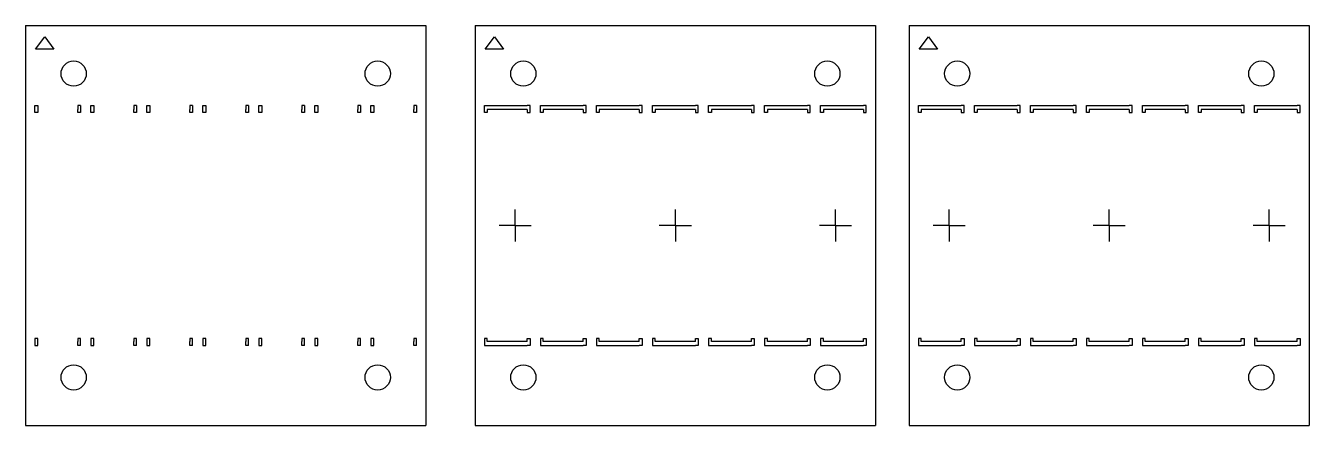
# Model space of a CAD drawing. Extents: x -130 to 258, y -12 to 12.
# Drawn here: x 69.6 to 149.8, y -12.5 to 12.5 of the extents above; entities that cross this region are included whole.
import ezdxf

# ---------------------------------------------------------------- set-up
doc = ezdxf.new("R2010")
doc.units = 0
doc.header["$MEASUREMENT"] = 0
for name, color, linetype in [('5_CF', 6, 'CONTINUOUS'), ('6_ADHESIVE', 4, 'CONTINUOUS'), ('7_KAPTON', 2, 'CONTINUOUS')]:
    doc.layers.add(name, color=color, linetype=linetype)

msp = doc.modelspace()

# ---------------------------------------------------------------- linework, layer by layer
at = {"layer": '5_CF', "linetype": 'Continuous'}
for p, q in [((124.788, 12.5), (149.788, 12.5)), ((124.788, 12.5), (124.788, -12.5)), ((149.788, 12.5), (149.788, -12.5)), ((125.405, 11.034), (125.991, 11.8)), ((125.991, 11.8), (126.554, 11.034)), ((126.554, 11.034), (125.405, 11.034)), ((124.788, -12.5), (149.788, -12.5))]:
    msp.add_line(p, q, dxfattribs=at)
at = {"layer": '5_CF'}
for p, q in [((125.368, 7.072), (125.368, 7.5)), ((125.368, 7.5), (125.538, 7.5)), ((125.538, 7.5), (128.038, 7.5)), ((128.038, 7.25), (125.538, 7.25)), ((125.538, 7.25), (125.538, 7.072)), ((128.209, 7.5), (128.038, 7.5)), ((128.038, 7.25), (128.038, 7.072)), ((128.209, 7.072), (128.209, 7.5)), ((128.868, 7.072), (128.868, 7.5)), ((128.868, 7.5), (129.038, 7.5)), ((129.038, 7.5), (131.538, 7.5)), ((131.538, 7.25), (129.038, 7.25)), ((129.038, 7.25), (129.038, 7.072)), ((131.709, 7.5), (131.538, 7.5)), ((131.538, 7.25), (131.538, 7.072)), ((131.709, 7.072), (131.709, 7.5)), ((132.368, 7.072), (132.368, 7.5)), ((132.368, 7.5), (132.538, 7.5)), ((132.538, 7.5), (135.038, 7.5)), ((135.038, 7.25), (132.538, 7.25)), ((132.538, 7.25), (132.538, 7.072)), ((135.209, 7.5), (135.038, 7.5)), ((135.038, 7.25), (135.038, 7.072)), ((135.209, 7.072), (135.209, 7.5)), ((135.868, 7.072), (135.868, 7.5)), ((135.868, 7.5), (136.038, 7.5)), ((136.038, 7.5), (138.538, 7.5)), ((138.538, 7.25), (136.038, 7.25)), ((136.038, 7.25), (136.038, 7.072)), ((138.709, 7.5), (138.538, 7.5)), ((138.538, 7.25), (138.538, 7.072)), ((138.709, 7.072), (138.709, 7.5)), ((139.368, 7.072), (139.368, 7.5)), ((139.368, 7.5), (139.538, 7.5)), ((139.538, 7.5), (142.038, 7.5)), ((142.038, 7.25), (139.538, 7.25)), ((139.538, 7.25), (139.538, 7.072)), ((142.209, 7.5), (142.038, 7.5)), ((142.038, 7.25), (142.038, 7.072)), ((142.209, 7.072), (142.209, 7.5)), ((142.868, 7.072), (142.868, 7.5)), ((142.868, 7.5), (143.038, 7.5)), ((143.038, 7.5), (145.538, 7.5)), ((145.538, 7.25), (143.038, 7.25)), ((143.038, 7.25), (143.038, 7.072)), ((145.709, 7.5), (145.538, 7.5)), ((145.538, 7.25), (145.538, 7.072)), ((145.709, 7.072), (145.709, 7.5)), ((146.368, 7.072), (146.368, 7.5)), ((146.368, 7.5), (146.538, 7.5)), ((146.538, 7.5), (149.038, 7.5)), ((149.038, 7.25), (146.538, 7.25)), ((146.538, 7.25), (146.538, 7.072)), ((149.209, 7.5), (149.038, 7.5)), ((149.038, 7.25), (149.038, 7.072)), ((149.209, 7.072), (149.209, 7.5)), ((125.538, 7.072), (125.368, 7.072)), ((128.038, 7.072), (128.209, 7.072)), ((129.038, 7.072), (128.868, 7.072)), ((131.538, 7.072), (131.709, 7.072)), ((132.538, 7.072), (132.368, 7.072)), ((135.038, 7.072), (135.209, 7.072)), ((136.038, 7.072), (135.868, 7.072)), ((138.538, 7.072), (138.709, 7.072)), ((139.538, 7.072), (139.368, 7.072)), ((142.038, 7.072), (142.209, 7.072)), ((143.038, 7.072), (142.868, 7.072)), ((145.538, 7.072), (145.709, 7.072)), ((146.538, 7.072), (146.368, 7.072)), ((149.038, 7.072), (149.209, 7.072)), ((127.288, 0), (127.288, 1)), ((137.288, 0), (137.288, 1)), ((147.288, 0), (147.288, 1)), ((127.288, 0), (126.288, 0)), ((127.288, 0), (128.288, 0)), ((127.288, 0), (127.288, -1)), ((137.288, 0), (136.288, 0)), ((137.288, 0), (138.288, 0)), ((137.288, 0), (137.288, -1)), ((147.288, 0), (146.288, 0)), ((147.288, 0), (148.288, 0)), ((147.288, 0), (147.288, -1)), ((125.538, -7.072), (125.368, -7.072)), ((125.368, -7.072), (125.368, -7.5)), ((125.538, -7.25), (125.538, -7.072)), ((128.038, -7.072), (128.209, -7.072)), ((128.038, -7.25), (128.038, -7.072)), ((128.209, -7.072), (128.209, -7.5)), ((129.038, -7.072), (128.868, -7.072)), ((128.868, -7.072), (128.868, -7.5)), ((129.038, -7.25), (129.038, -7.072)), ((131.538, -7.072), (131.709, -7.072)), ((131.538, -7.25), (131.538, -7.072)), ((131.709, -7.072), (131.709, -7.5)), ((132.538, -7.072), (132.368, -7.072)), ((132.368, -7.072), (132.368, -7.5)), ((132.538, -7.25), (132.538, -7.072)), ((135.038, -7.072), (135.209, -7.072)), ((135.038, -7.25), (135.038, -7.072)), ((135.209, -7.072), (135.209, -7.5)), ((136.038, -7.072), (135.868, -7.072)), ((135.868, -7.072), (135.868, -7.5)), ((136.038, -7.25), (136.038, -7.072)), ((138.538, -7.072), (138.709, -7.072)), ((138.538, -7.25), (138.538, -7.072)), ((138.709, -7.072), (138.709, -7.5)), ((139.538, -7.072), (139.368, -7.072)), ((139.368, -7.072), (139.368, -7.5)), ((139.538, -7.25), (139.538, -7.072)), ((142.038, -7.072), (142.209, -7.072)), ((142.038, -7.25), (142.038, -7.072)), ((142.209, -7.072), (142.209, -7.5)), ((143.038, -7.072), (142.868, -7.072)), ((142.868, -7.072), (142.868, -7.5)), ((143.038, -7.25), (143.038, -7.072)), ((145.538, -7.072), (145.709, -7.072)), ((145.538, -7.25), (145.538, -7.072)), ((145.709, -7.072), (145.709, -7.5)), ((146.538, -7.072), (146.368, -7.072)), ((146.368, -7.072), (146.368, -7.5)), ((146.538, -7.25), (146.538, -7.072)), ((149.038, -7.072), (149.209, -7.072)), ((149.038, -7.25), (149.038, -7.072)), ((149.209, -7.072), (149.209, -7.5)), ((125.368, -7.5), (125.538, -7.5)), ((128.038, -7.25), (125.538, -7.25)), ((125.538, -7.5), (128.038, -7.5)), ((128.209, -7.5), (128.038, -7.5)), ((128.868, -7.5), (129.038, -7.5)), ((131.538, -7.25), (129.038, -7.25)), ((129.038, -7.5), (131.538, -7.5)), ((131.709, -7.5), (131.538, -7.5)), ((132.368, -7.5), (132.538, -7.5)), ((135.038, -7.25), (132.538, -7.25)), ((132.538, -7.5), (135.038, -7.5)), ((135.209, -7.5), (135.038, -7.5)), ((135.868, -7.5), (136.038, -7.5)), ((138.538, -7.25), (136.038, -7.25)), ((136.038, -7.5), (138.538, -7.5)), ((138.709, -7.5), (138.538, -7.5)), ((139.368, -7.5), (139.538, -7.5)), ((142.038, -7.25), (139.538, -7.25)), ((139.538, -7.5), (142.038, -7.5)), ((142.209, -7.5), (142.038, -7.5)), ((142.868, -7.5), (143.038, -7.5)), ((145.538, -7.25), (143.038, -7.25)), ((143.038, -7.5), (145.538, -7.5)), ((145.709, -7.5), (145.538, -7.5)), ((146.368, -7.5), (146.538, -7.5)), ((149.038, -7.25), (146.538, -7.25)), ((146.538, -7.5), (149.038, -7.5)), ((149.209, -7.5), (149.038, -7.5))]:
    msp.add_line(p, q, dxfattribs=at)
at = {"layer": '5_CF', "linetype": 'Continuous'}
for centre in [(127.788, 9.5), (146.788, 9.5), (127.788, -9.5), (146.788, -9.5)]:
    msp.add_circle(centre, 0.79, dxfattribs=at)
at = {"layer": '6_ADHESIVE', "linetype": 'Continuous'}
for p, q in [((97.669, 12.5), (122.669, 12.5)), ((97.669, 12.5), (97.669, -12.5)), ((122.669, 12.5), (122.669, -12.5)), ((98.286, 11.034), (98.871, 11.8)), ((98.871, 11.8), (99.434, 11.034)), ((99.434, 11.034), (98.286, 11.034)), ((97.669, -12.5), (122.669, -12.5))]:
    msp.add_line(p, q, dxfattribs=at)
at = {"layer": '6_ADHESIVE'}
for p, q in [((98.249, 7.072), (98.249, 7.5)), ((98.249, 7.5), (98.419, 7.5)), ((98.419, 7.5), (100.919, 7.5)), ((100.919, 7.25), (98.419, 7.25)), ((98.419, 7.25), (98.419, 7.072)), ((101.089, 7.5), (100.919, 7.5)), ((100.919, 7.25), (100.919, 7.072)), ((101.089, 7.072), (101.089, 7.5)), ((101.749, 7.072), (101.749, 7.5)), ((101.749, 7.5), (101.919, 7.5)), ((101.919, 7.5), (104.419, 7.5)), ((104.419, 7.25), (101.919, 7.25)), ((101.919, 7.25), (101.919, 7.072)), ((104.589, 7.5), (104.419, 7.5)), ((104.419, 7.25), (104.419, 7.072)), ((104.589, 7.072), (104.589, 7.5)), ((105.249, 7.072), (105.249, 7.5)), ((105.249, 7.5), (105.419, 7.5)), ((105.419, 7.5), (107.919, 7.5)), ((107.919, 7.25), (105.419, 7.25)), ((105.419, 7.25), (105.419, 7.072)), ((108.089, 7.5), (107.919, 7.5)), ((107.919, 7.25), (107.919, 7.072)), ((108.089, 7.072), (108.089, 7.5)), ((108.749, 7.072), (108.749, 7.5)), ((108.749, 7.5), (108.919, 7.5)), ((108.919, 7.5), (111.419, 7.5)), ((111.419, 7.25), (108.919, 7.25)), ((108.919, 7.25), (108.919, 7.072)), ((111.589, 7.5), (111.419, 7.5)), ((111.419, 7.25), (111.419, 7.072)), ((111.589, 7.072), (111.589, 7.5)), ((112.249, 7.072), (112.249, 7.5)), ((112.249, 7.5), (112.419, 7.5)), ((112.419, 7.5), (114.919, 7.5)), ((114.919, 7.25), (112.419, 7.25)), ((112.419, 7.25), (112.419, 7.072)), ((115.089, 7.5), (114.919, 7.5)), ((114.919, 7.25), (114.919, 7.072)), ((115.089, 7.072), (115.089, 7.5)), ((115.749, 7.072), (115.749, 7.5)), ((115.749, 7.5), (115.919, 7.5)), ((115.919, 7.5), (118.419, 7.5)), ((118.419, 7.25), (115.919, 7.25)), ((115.919, 7.25), (115.919, 7.072)), ((118.589, 7.5), (118.419, 7.5)), ((118.419, 7.25), (118.419, 7.072)), ((118.589, 7.072), (118.589, 7.5)), ((119.249, 7.072), (119.249, 7.5)), ((119.249, 7.5), (119.419, 7.5)), ((119.419, 7.5), (121.919, 7.5)), ((121.919, 7.25), (119.419, 7.25)), ((119.419, 7.25), (119.419, 7.072)), ((122.089, 7.5), (121.919, 7.5)), ((121.919, 7.25), (121.919, 7.072)), ((122.089, 7.072), (122.089, 7.5)), ((98.419, 7.072), (98.249, 7.072)), ((100.919, 7.072), (101.089, 7.072)), ((101.919, 7.072), (101.749, 7.072)), ((104.419, 7.072), (104.589, 7.072)), ((105.419, 7.072), (105.249, 7.072)), ((107.919, 7.072), (108.089, 7.072)), ((108.919, 7.072), (108.749, 7.072)), ((111.419, 7.072), (111.589, 7.072)), ((112.419, 7.072), (112.249, 7.072)), ((114.919, 7.072), (115.089, 7.072)), ((115.919, 7.072), (115.749, 7.072)), ((118.419, 7.072), (118.589, 7.072)), ((119.419, 7.072), (119.249, 7.072)), ((121.919, 7.072), (122.089, 7.072)), ((100.169, 0), (100.169, 1)), ((110.169, 0), (110.169, 1)), ((120.169, 0), (120.169, 1)), ((100.169, 0), (99.169, 0)), ((100.169, 0), (101.169, 0)), ((100.169, 0), (100.169, -1)), ((110.169, 0), (109.169, 0)), ((110.169, 0), (111.169, 0)), ((110.169, 0), (110.169, -1)), ((120.169, 0), (119.169, 0)), ((120.169, 0), (121.169, 0)), ((120.169, 0), (120.169, -1)), ((98.419, -7.072), (98.249, -7.072)), ((98.249, -7.072), (98.249, -7.5)), ((98.419, -7.25), (98.419, -7.072)), ((100.919, -7.072), (101.089, -7.072)), ((100.919, -7.25), (100.919, -7.072)), ((101.089, -7.072), (101.089, -7.5)), ((101.919, -7.072), (101.749, -7.072)), ((101.749, -7.072), (101.749, -7.5)), ((101.919, -7.25), (101.919, -7.072)), ((104.419, -7.072), (104.589, -7.072)), ((104.419, -7.25), (104.419, -7.072)), ((104.589, -7.072), (104.589, -7.5)), ((105.419, -7.072), (105.249, -7.072)), ((105.249, -7.072), (105.249, -7.5)), ((105.419, -7.25), (105.419, -7.072)), ((107.919, -7.072), (108.089, -7.072)), ((107.919, -7.25), (107.919, -7.072)), ((108.089, -7.072), (108.089, -7.5)), ((108.919, -7.072), (108.749, -7.072)), ((108.749, -7.072), (108.749, -7.5)), ((108.919, -7.25), (108.919, -7.072)), ((111.419, -7.072), (111.589, -7.072)), ((111.419, -7.25), (111.419, -7.072)), ((111.589, -7.072), (111.589, -7.5)), ((112.419, -7.072), (112.249, -7.072)), ((112.249, -7.072), (112.249, -7.5)), ((112.419, -7.25), (112.419, -7.072)), ((114.919, -7.072), (115.089, -7.072)), ((114.919, -7.25), (114.919, -7.072)), ((115.089, -7.072), (115.089, -7.5)), ((115.919, -7.072), (115.749, -7.072)), ((115.749, -7.072), (115.749, -7.5)), ((115.919, -7.25), (115.919, -7.072)), ((118.419, -7.072), (118.589, -7.072)), ((118.419, -7.25), (118.419, -7.072)), ((118.589, -7.072), (118.589, -7.5)), ((119.419, -7.072), (119.249, -7.072)), ((119.249, -7.072), (119.249, -7.5)), ((119.419, -7.25), (119.419, -7.072)), ((121.919, -7.072), (122.089, -7.072)), ((121.919, -7.25), (121.919, -7.072)), ((122.089, -7.072), (122.089, -7.5)), ((98.249, -7.5), (98.419, -7.5)), ((100.919, -7.25), (98.419, -7.25)), ((98.419, -7.5), (100.919, -7.5)), ((101.089, -7.5), (100.919, -7.5)), ((101.749, -7.5), (101.919, -7.5)), ((104.419, -7.25), (101.919, -7.25)), ((101.919, -7.5), (104.419, -7.5)), ((104.589, -7.5), (104.419, -7.5)), ((105.249, -7.5), (105.419, -7.5)), ((107.919, -7.25), (105.419, -7.25)), ((105.419, -7.5), (107.919, -7.5)), ((108.089, -7.5), (107.919, -7.5)), ((108.749, -7.5), (108.919, -7.5)), ((111.419, -7.25), (108.919, -7.25)), ((108.919, -7.5), (111.419, -7.5)), ((111.589, -7.5), (111.419, -7.5)), ((112.249, -7.5), (112.419, -7.5)), ((114.919, -7.25), (112.419, -7.25)), ((112.419, -7.5), (114.919, -7.5)), ((115.089, -7.5), (114.919, -7.5)), ((115.749, -7.5), (115.919, -7.5)), ((118.419, -7.25), (115.919, -7.25)), ((115.919, -7.5), (118.419, -7.5)), ((118.589, -7.5), (118.419, -7.5)), ((119.249, -7.5), (119.419, -7.5)), ((121.919, -7.25), (119.419, -7.25)), ((119.419, -7.5), (121.919, -7.5)), ((122.089, -7.5), (121.919, -7.5))]:
    msp.add_line(p, q, dxfattribs=at)
at = {"layer": '6_ADHESIVE', "linetype": 'Continuous'}
for centre in [(100.669, 9.5), (119.669, 9.5), (100.669, -9.5), (119.669, -9.5)]:
    msp.add_circle(centre, 0.79, dxfattribs=at)
at = {"layer": '7_KAPTON', "linetype": 'Continuous'}
for p, q in [((69.57, 12.5), (94.57, 12.5)), ((69.57, 12.5), (69.57, -12.5)), ((94.57, 12.5), (94.57, -12.5)), ((70.187, 11.034), (70.773, 11.8)), ((70.773, 11.8), (71.336, 11.034)), ((71.336, 11.034), (70.187, 11.034)), ((69.57, -12.5), (94.57, -12.5))]:
    msp.add_line(p, q, dxfattribs=at)
at = {"layer": '7_KAPTON'}
for p, q in [((70.15, 7.5), (70.32, 7.5)), ((70.15, 7.072), (70.15, 7.5)), ((70.32, 7.5), (70.32, 7.25)), ((70.32, 7.25), (70.32, 7.072)), ((72.82, 7.5), (72.82, 7.25)), ((72.991, 7.5), (72.82, 7.5)), ((72.82, 7.072), (72.82, 7.25)), ((72.991, 7.5), (72.991, 7.072)), ((73.65, 7.5), (73.82, 7.5)), ((73.65, 7.072), (73.65, 7.5)), ((73.82, 7.5), (73.82, 7.25)), ((73.82, 7.25), (73.82, 7.072)), ((76.32, 7.5), (76.32, 7.25)), ((76.491, 7.5), (76.32, 7.5)), ((76.32, 7.072), (76.32, 7.25)), ((76.491, 7.5), (76.491, 7.072)), ((77.15, 7.5), (77.32, 7.5)), ((77.15, 7.072), (77.15, 7.5)), ((77.32, 7.5), (77.32, 7.25)), ((77.32, 7.25), (77.32, 7.072)), ((79.82, 7.5), (79.82, 7.25)), ((79.991, 7.5), (79.82, 7.5)), ((79.82, 7.072), (79.82, 7.25)), ((79.991, 7.5), (79.991, 7.072)), ((80.65, 7.5), (80.82, 7.5)), ((80.65, 7.072), (80.65, 7.5)), ((80.82, 7.5), (80.82, 7.25)), ((80.82, 7.25), (80.82, 7.072)), ((83.32, 7.5), (83.32, 7.25)), ((83.491, 7.5), (83.32, 7.5)), ((83.32, 7.072), (83.32, 7.25)), ((83.491, 7.5), (83.491, 7.072)), ((84.15, 7.5), (84.32, 7.5)), ((84.15, 7.072), (84.15, 7.5)), ((84.32, 7.5), (84.32, 7.25)), ((84.32, 7.25), (84.32, 7.072)), ((86.82, 7.5), (86.82, 7.25)), ((86.991, 7.5), (86.82, 7.5)), ((86.82, 7.072), (86.82, 7.25)), ((86.991, 7.5), (86.991, 7.072)), ((87.65, 7.5), (87.82, 7.5)), ((87.65, 7.072), (87.65, 7.5)), ((87.82, 7.5), (87.82, 7.25)), ((87.82, 7.25), (87.82, 7.072)), ((90.32, 7.5), (90.32, 7.25)), ((90.491, 7.5), (90.32, 7.5)), ((90.32, 7.072), (90.32, 7.25)), ((90.491, 7.5), (90.491, 7.072)), ((91.15, 7.5), (91.32, 7.5)), ((91.15, 7.072), (91.15, 7.5)), ((91.32, 7.5), (91.32, 7.25)), ((91.32, 7.25), (91.32, 7.072)), ((93.82, 7.5), (93.82, 7.25)), ((93.991, 7.5), (93.82, 7.5)), ((93.82, 7.072), (93.82, 7.25)), ((93.991, 7.5), (93.991, 7.072)), ((70.32, 7.072), (70.15, 7.072)), ((72.991, 7.072), (72.82, 7.072)), ((73.82, 7.072), (73.65, 7.072)), ((76.491, 7.072), (76.32, 7.072)), ((77.32, 7.072), (77.15, 7.072)), ((79.991, 7.072), (79.82, 7.072)), ((80.82, 7.072), (80.65, 7.072)), ((83.491, 7.072), (83.32, 7.072)), ((84.32, 7.072), (84.15, 7.072)), ((86.991, 7.072), (86.82, 7.072)), ((87.82, 7.072), (87.65, 7.072)), ((90.491, 7.072), (90.32, 7.072)), ((91.32, 7.072), (91.15, 7.072)), ((93.991, 7.072), (93.82, 7.072)), ((70.32, -7.072), (70.15, -7.072)), ((70.15, -7.072), (70.15, -7.5)), ((70.32, -7.25), (70.32, -7.072)), ((72.991, -7.072), (72.82, -7.072)), ((72.82, -7.072), (72.82, -7.25)), ((72.991, -7.5), (72.991, -7.072)), ((73.82, -7.072), (73.65, -7.072)), ((73.65, -7.072), (73.65, -7.5)), ((73.82, -7.25), (73.82, -7.072)), ((76.491, -7.072), (76.32, -7.072)), ((76.32, -7.072), (76.32, -7.25)), ((76.491, -7.5), (76.491, -7.072)), ((77.32, -7.072), (77.15, -7.072)), ((77.15, -7.072), (77.15, -7.5)), ((77.32, -7.25), (77.32, -7.072)), ((79.991, -7.072), (79.82, -7.072)), ((79.82, -7.072), (79.82, -7.25)), ((79.991, -7.5), (79.991, -7.072)), ((80.82, -7.072), (80.65, -7.072)), ((80.65, -7.072), (80.65, -7.5)), ((80.82, -7.25), (80.82, -7.072)), ((83.491, -7.072), (83.32, -7.072)), ((83.32, -7.072), (83.32, -7.25)), ((83.491, -7.5), (83.491, -7.072)), ((84.32, -7.072), (84.15, -7.072)), ((84.15, -7.072), (84.15, -7.5)), ((84.32, -7.25), (84.32, -7.072)), ((86.991, -7.072), (86.82, -7.072)), ((86.82, -7.072), (86.82, -7.25)), ((86.991, -7.5), (86.991, -7.072)), ((87.82, -7.072), (87.65, -7.072)), ((87.65, -7.072), (87.65, -7.5)), ((87.82, -7.25), (87.82, -7.072)), ((90.491, -7.072), (90.32, -7.072)), ((90.32, -7.072), (90.32, -7.25)), ((90.491, -7.5), (90.491, -7.072)), ((91.32, -7.072), (91.15, -7.072)), ((91.15, -7.072), (91.15, -7.5)), ((91.32, -7.25), (91.32, -7.072)), ((93.991, -7.072), (93.82, -7.072)), ((93.82, -7.072), (93.82, -7.25)), ((93.991, -7.5), (93.991, -7.072)), ((70.15, -7.5), (70.32, -7.5)), ((70.32, -7.5), (70.32, -7.25)), ((72.82, -7.5), (72.82, -7.25)), ((72.991, -7.5), (72.82, -7.5)), ((73.65, -7.5), (73.82, -7.5)), ((73.82, -7.5), (73.82, -7.25)), ((76.32, -7.5), (76.32, -7.25)), ((76.491, -7.5), (76.32, -7.5)), ((77.15, -7.5), (77.32, -7.5)), ((77.32, -7.5), (77.32, -7.25)), ((79.82, -7.5), (79.82, -7.25)), ((79.991, -7.5), (79.82, -7.5)), ((80.65, -7.5), (80.82, -7.5)), ((80.82, -7.5), (80.82, -7.25)), ((83.32, -7.5), (83.32, -7.25)), ((83.491, -7.5), (83.32, -7.5)), ((84.15, -7.5), (84.32, -7.5)), ((84.32, -7.5), (84.32, -7.25)), ((86.82, -7.5), (86.82, -7.25)), ((86.991, -7.5), (86.82, -7.5)), ((87.65, -7.5), (87.82, -7.5)), ((87.82, -7.5), (87.82, -7.25)), ((90.32, -7.5), (90.32, -7.25)), ((90.491, -7.5), (90.32, -7.5)), ((91.15, -7.5), (91.32, -7.5)), ((91.32, -7.5), (91.32, -7.25)), ((93.82, -7.5), (93.82, -7.25)), ((93.991, -7.5), (93.82, -7.5))]:
    msp.add_line(p, q, dxfattribs=at)
at = {"layer": '7_KAPTON', "linetype": 'Continuous'}
for centre in [(72.57, 9.5), (91.57, 9.5), (72.57, -9.5), (91.57, -9.5)]:
    msp.add_circle(centre, 0.79, dxfattribs=at)

doc.saveas('drawing.dxf')
